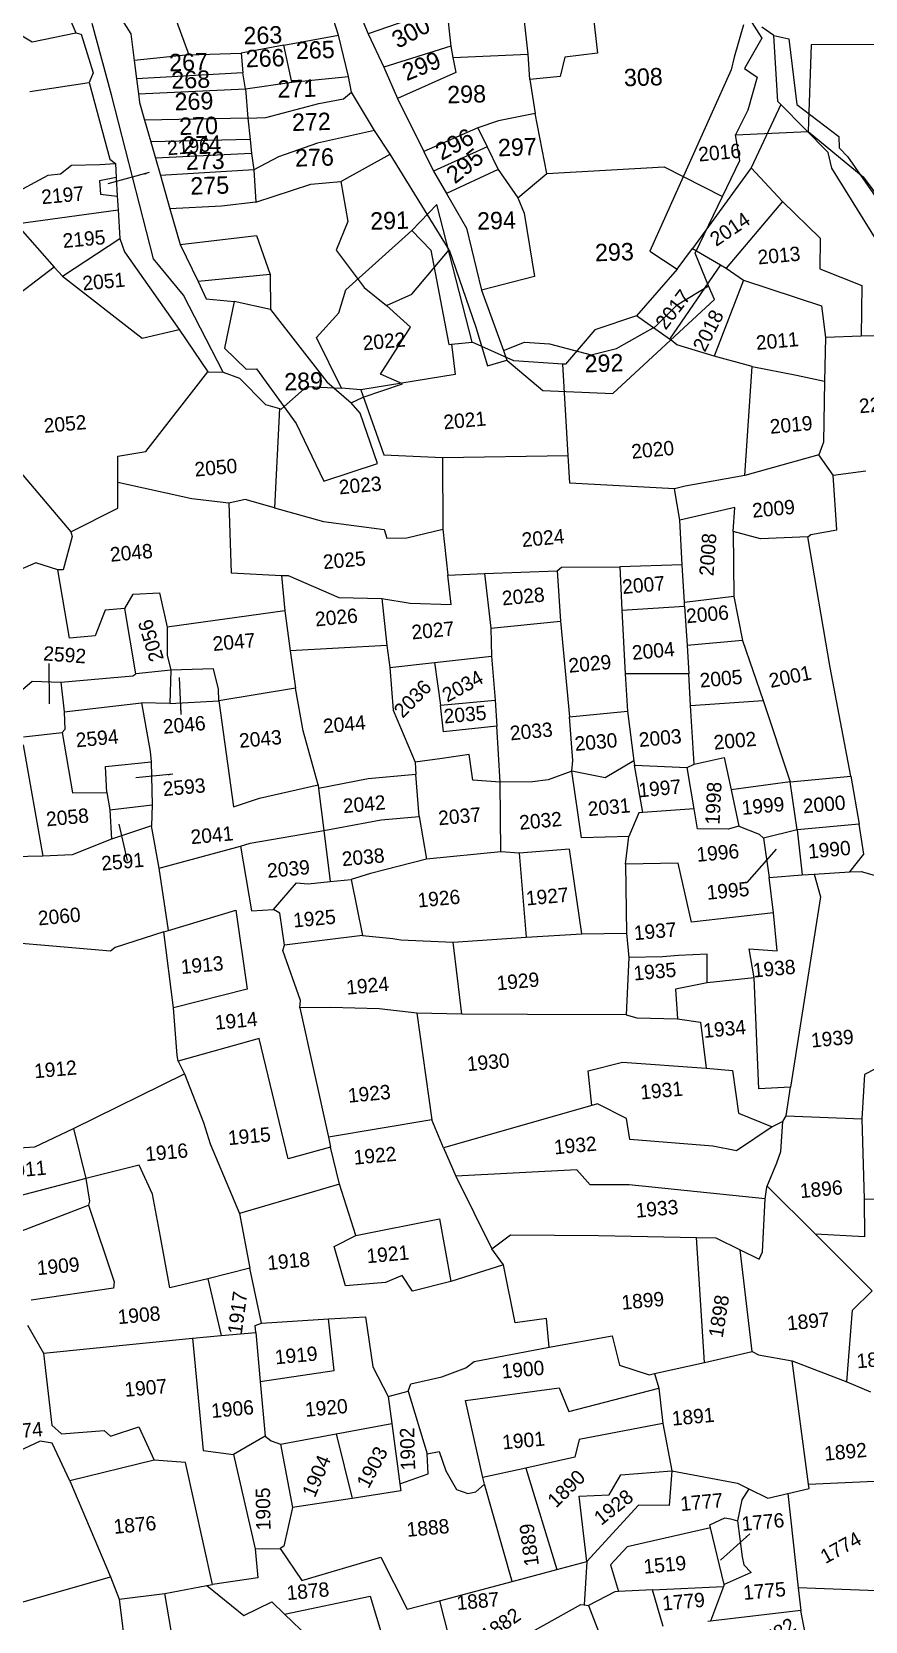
# Model space of a CAD drawing. Header units: metres. Extents: x 277585 to 230369286191, y 2057030 to 115415464409.
# Drawn here: x 278859 to 279283, y 2058325 to 2059135 of the extents above; entities that cross this region are included whole.
import ezdxf
from ezdxf.enums import TextEntityAlignment as Align

# ---------------------------------------------------------------- set-up
doc = ezdxf.new("R2010")
doc.units = ezdxf.units.M
doc.header["$MEASUREMENT"] = 0
for name, color, linetype in [('OFF', 1, 'Continuous'), ('POLY_PARCEL', 6, 'Continuous'), ('POLY_ROAD', 30, 'Continuous'), ('TEXT_PARCEL', 7, 'Continuous'), ('V_BOUND_LINE', 7, 'Continuous')]:
    doc.layers.add(name, color=color, linetype=linetype)
doc.styles.add('TEXT_MAP', font='', dxfattribs={"height": 1.8})
doc.styles.get('TEXT_MAP').set_extended_font_data('Kruti Dev 050')
doc.dimstyles.get("Standard").update_dxf_attribs({"dimtxt": 0.18, "dimasz": 0.18, "dimexe": 0.18, "dimexo": 0.0625, "dimgap": 0.09, "dimtad": 0, "dimtih": 1, "dimtoh": 1, "dimdec": 4, "dimzin": 0, "dimdsep": 46, "dimtxsty": 'Standard', "dimcen": 0.09, "dimadec": 0, "dimazin": 0, "dimtfac": 1, "dimtdec": 4, "dimtofl": 0, "dimtmove": 0, "dimatfit": 3, "dimfxl": 1, "dimtolj": 1, "dimtzin": 0, "dimarcsym": 0})

msp = doc.modelspace()

# ---------------------------------------------------------------- linework, layer by layer
at = {"layer": 'OFF'}
msp.add_line((278972.91, 2059031.08), (278979.87, 2059011.36), dxfattribs=at)
at = {"layer": 'POLY_PARCEL'}
for p, q in [((279111.33, 2059123.51), (279107.31, 2059159.43)), ((279143.28, 2059153.9), (279146.58, 2059124.05)), ((278930.4, 2059145.46), (278938.59, 2059123.19)), ((279069.75, 2059147.67), (279029.89, 2059133.93)), ((279069.75, 2059147.67), (279071.89, 2059127.62)), ((279220.92, 2059138.46), (279216.22, 2059121.89)), ((279236.43, 2059132.98), (279230.41, 2059137.26)), ((278852.88, 2059133.34), (278858.82, 2059129.75)), ((278858.82, 2059129.75), (278881.05, 2059134.36)), ((278986.99, 2059128.13), (278965.15, 2059124)), ((278986.99, 2059128.13), (279014.82, 2059133.18)), ((278991.04, 2059109.2), (278986.99, 2059128.13)), ((279071.89, 2059127.62), (279037.89, 2059116.89)), ((279071.89, 2059127.62), (279072.93, 2059121.8)), ((278938.59, 2059123.19), (278910.74, 2059120.27)), ((278938.59, 2059123.19), (278965.15, 2059124)), ((278965.15, 2059124), (278966.04, 2059113.92)), ((279072.93, 2059121.8), (279111.33, 2059123.51)), ((279072.93, 2059121.8), (279074.49, 2059114.16)), ((279112.26, 2059110.55), (279111.33, 2059123.51)), ((279129.94, 2059121.96), (279127.59, 2059112.08)), ((279146.58, 2059124.05), (279129.94, 2059121.96)), ((279216.22, 2059121.89), (279214.73, 2059115.5)), ((278966.04, 2059113.92), (278911.9, 2059110.95)), ((278967.44, 2059105.88), (278966.04, 2059113.92)), ((278991.04, 2059109.2), (279019.88, 2059112.12)), ((279074.49, 2059114.16), (279044.72, 2059100.94)), ((279127.59, 2059112.08), (279112.26, 2059110.55)), ((279112.26, 2059110.55), (279114.87, 2059093.23)), ((279214.73, 2059115.5), (279173.34, 2059023.17)), ((278857.53, 2059104.43), (278887.72, 2059109.09)), ((278912.86, 2059103.25), (278967.44, 2059105.88)), ((278967.44, 2059105.88), (278991.04, 2059109.2)), ((278967.44, 2059105.88), (278968.59, 2059090.9)), ((279017.3, 2059100.76), (279021.45, 2059104.22)), ((278977.72, 2059091.17), (279004.66, 2059098.35)), ((279004.66, 2059098.35), (279017.3, 2059100.76)), ((279240.07, 2059097.86), (279224.97, 2059065.55)), ((278968.59, 2059090.9), (278915.96, 2059089.94)), ((278968.59, 2059090.9), (278977.72, 2059091.17)), ((278968.59, 2059090.9), (278969.68, 2059080.07)), ((279096.16, 2059089.48), (279085.66, 2059085.98)), ((279114.87, 2059093.23), (279096.16, 2059089.48)), ((279120.85, 2059062.67), (279114.87, 2059093.23)), ((278969.68, 2059080.07), (278919.13, 2059078.88)), ((278969.68, 2059080.07), (278970.48, 2059072.88)), ((279004.12, 2059078.24), (278984.11, 2059071.27)), ((279033.1, 2059084.69), (279004.12, 2059078.24)), ((279085.66, 2059085.98), (279058.15, 2059073.89)), ((279085.66, 2059085.98), (279090.47, 2059076.32)), ((278970.48, 2059072.88), (278921.55, 2059070.47)), ((278970.48, 2059072.88), (278971.6, 2059064.54)), ((278984.11, 2059071.27), (278971.6, 2059064.54)), ((279015.99, 2059058.68), (279040.99, 2059072.57)), ((279090.47, 2059076.32), (279063.15, 2059063.83)), ((279090.47, 2059076.32), (279096.12, 2059064.83)), ((278847.36, 2059051.35), (278866.85, 2059061.93)), ((278866.85, 2059061.93), (278873.13, 2059062.52)), ((278873.13, 2059062.52), (278878.82, 2059066.95)), ((278878.82, 2059066.95), (278893.16, 2059067.31)), ((278893.16, 2059067.31), (278901.11, 2059067.78)), ((278971.6, 2059064.54), (278924.07, 2059061.65)), ((278971.6, 2059064.54), (278972.68, 2059048.11)), ((279096.12, 2059064.83), (279069.68, 2059052.56)), ((279096.12, 2059064.83), (279106.11, 2059050.29)), ((279106.11, 2059050.29), (279120.85, 2059062.67)), ((279120.85, 2059062.67), (279180.67, 2059066.09)), ((279180.67, 2059066.09), (279210.24, 2059050.97)), ((279224.97, 2059065.55), (279194.99, 2059024.54)), ((279224.97, 2059065.55), (279240.8, 2059048.49)), ((278901.53, 2059060.67), (278892.99, 2059058.92)), ((278892.99, 2059058.92), (278893.62, 2059052.16)), ((278972.68, 2059048.11), (279000.72, 2059057.34)), ((279000.72, 2059057.34), (279015.99, 2059058.68)), ((279015.99, 2059058.68), (279019.5, 2059038.28)), ((278893.62, 2059052.16), (278902.09, 2059051.24)), ((278955.11, 2059046.13), (278928.92, 2059044.76)), ((278972.68, 2059048.11), (278955.11, 2059046.13)), ((279106.11, 2059050.29), (279109.27, 2059042.44)), ((279240.8, 2059048.49), (279212.14, 2059014.56)), ((279240.8, 2059048.49), (279260.09, 2059029.77)), ((278851.79, 2059037.23), (278902.51, 2059044.22)), ((279019.5, 2059038.28), (279013.59, 2059023.66)), ((279109.27, 2059042.44), (279114.5, 2059010.27)), ((278852.58, 2059034.69), (278870.02, 2059014.99)), ((278874.11, 2059010.38), (278903.38, 2059029.59)), ((278934.11, 2059026.63), (278972.91, 2059031.08)), ((279018.43, 2059003.53), (279052.07, 2059033.73)), ((279260.09, 2059029.77), (279259.88, 2059014.2)), ((279013.59, 2059023.66), (279027.75, 2059004.74)), ((279173.34, 2059023.17), (279187.21, 2059014.05)), ((279187.21, 2059014.05), (279194.99, 2059024.54)), ((279194.99, 2059024.54), (279209.23, 2059016.25)), ((278870.02, 2059014.99), (278806.96, 2058967.09)), ((278870.02, 2059014.99), (278874.11, 2059010.38)), ((279187.21, 2059014.05), (279166.51, 2058990.26)), ((279209.23, 2059016.25), (279183.32, 2058978.42)), ((279209.23, 2059016.25), (279212.14, 2059014.56)), ((279212.14, 2059014.56), (279220.99, 2059008.43)), ((279259.88, 2059014.2), (279281.21, 2059005.6)), ((278874.11, 2059010.38), (278914.83, 2058978.84)), ((278979.87, 2059011.36), (278943.23, 2059007.65)), ((278979.87, 2059011.36), (278980.13, 2058993.47)), ((279114.5, 2059010.27), (279087.55, 2059003.27)), ((279187.16, 2058995.9), (279203.24, 2059005.57)), ((279220.99, 2059008.43), (279206.06, 2058969.65)), ((279220.99, 2059008.43), (279260.64, 2058995.41)), ((279281.21, 2059005.6), (279280.92, 2058979.93)), ((278980.13, 2058993.47), (278961.68, 2058997.61)), ((279014.84, 2058991.75), (279018.43, 2059003.53)), ((279027.75, 2059004.74), (279039.18, 2058995.57)), ((278980.13, 2058993.47), (279008.75, 2058956.62)), ((279003.51, 2058979.24), (279014.84, 2058991.75)), ((279166.51, 2058990.26), (279145.31, 2058983.08)), ((279183.32, 2058978.42), (279166.51, 2058990.26)), ((279176.23, 2058984.88), (279187.16, 2058995.9)), ((279260.64, 2058995.41), (279262.77, 2058979.23)), ((278914.83, 2058978.84), (278933.6, 2058983.21)), ((279145.31, 2058983.08), (279130.28, 2058965.55)), ((279156.35, 2058973.59), (279176.23, 2058984.88)), ((279016.33, 2058953.37), (279003.51, 2058979.24)), ((279072.31, 2058975.76), (279074.08, 2058960.29)), ((279104.08, 2058967.27), (279082.89, 2058976.75)), ((279098.71, 2058972.54), (279109.44, 2058976.77)), ((279109.44, 2058976.77), (279122.18, 2058976.01)), ((279122.18, 2058976.01), (279143.44, 2058970.3)), ((279143.44, 2058970.3), (279156.35, 2058973.59)), ((279184.11, 2058977.86), (279183.32, 2058978.42)), ((279186.98, 2058975.48), (279184.11, 2058977.86)), ((279206.06, 2058969.65), (279186.98, 2058975.48)), ((279262.77, 2058979.23), (279262.2, 2058957.01)), ((279280.92, 2058979.93), (279262.77, 2058979.23)), ((279320.58, 2058980.65), (279280.92, 2058979.93)), ((279128.91, 2058965.64), (279104.08, 2058967.27)), ((279131.7, 2058919.02), (279128.91, 2058965.64)), ((279130.28, 2058965.55), (279128.91, 2058965.64)), ((279225.41, 2058964.5), (279206.06, 2058969.65)), ((278811.22, 2058959.52), (278878.43, 2058880.31)), ((278916.55, 2058921.14), (278948.28, 2058961.7)), ((278955.93, 2058961.56), (278964.31, 2058958.41)), ((278964.31, 2058958.41), (278977.53, 2058945.07)), ((279008.75, 2058956.62), (279021.28, 2058945.86)), ((279074.08, 2058960.29), (279026.14, 2058952.52)), ((279221.65, 2058908.89), (279225.41, 2058964.5)), ((279225.41, 2058964.5), (279248.01, 2058959.99)), ((279248.01, 2058959.99), (279262.2, 2058957.01)), ((279262.2, 2058957.01), (279261.79, 2058925.87)), ((278985.56, 2058942.7), (278998.54, 2058954.31)), ((278998.54, 2058954.31), (279016.33, 2058953.37)), ((279026.14, 2058952.52), (279016.33, 2058953.37)), ((279026.14, 2058952.52), (279037.82, 2058919.52)), ((278977.53, 2058945.07), (278984.63, 2058942.97)), ((278984.63, 2058942.97), (278982.24, 2058892.42)), ((278984.63, 2058942.97), (278985.56, 2058942.7)), ((279261.79, 2058925.87), (279259.41, 2058919.36)), ((278902.38, 2058918.84), (278916.55, 2058921.14)), ((278902.4, 2058905.39), (278902.38, 2058918.84)), ((279037.82, 2058919.52), (279067.76, 2058918.01)), ((279067.76, 2058918.01), (279131.7, 2058919.02)), ((279067.76, 2058918.01), (279067.84, 2058881.62)), ((279132.54, 2058905.03), (279131.7, 2058919.02)), ((279259.41, 2058919.36), (279221.65, 2058908.89)), ((279266.66, 2058909.11), (279259.41, 2058919.36)), ((279221.65, 2058908.89), (279191.37, 2058903.42)), ((279266.66, 2058909.11), (279283.34, 2058911.33)), ((279268.6, 2058881.17), (279266.66, 2058909.11)), ((278940.09, 2058897.09), (278902.4, 2058905.39)), ((278902.42, 2058892.29), (278902.4, 2058905.39)), ((279185.79, 2058902.05), (279132.54, 2058905.03)), ((279191.37, 2058903.42), (279185.79, 2058902.05)), ((279188.6, 2058886.1), (279185.79, 2058902.05)), ((278878.43, 2058880.31), (278902.42, 2058892.29)), ((278958.83, 2058894.87), (278940.09, 2058897.09)), ((278967.28, 2058896.65), (278958.83, 2058894.87)), ((278958.83, 2058894.87), (278960.17, 2058859.26)), ((278982.24, 2058892.42), (278967.28, 2058896.65)), ((278982.24, 2058892.42), (279007.09, 2058885.53)), ((279216.53, 2058892.69), (279188.6, 2058886.1)), ((279215.69, 2058880.37), (279216.53, 2058892.69)), ((279007.09, 2058885.53), (279037.93, 2058881.45)), ((279189.72, 2058863.37), (279188.6, 2058886.1)), ((278879.09, 2058877.85), (278874.58, 2058860.87)), ((278878.43, 2058880.31), (278879.09, 2058877.85)), ((279037.93, 2058881.45), (279039.34, 2058876.95)), ((279039.34, 2058876.95), (279049.58, 2058877.25)), ((279049.58, 2058877.25), (279067.84, 2058881.62)), ((279067.84, 2058881.62), (279070.36, 2058858.21)), ((279215.69, 2058880.37), (279216.12, 2058847.32)), ((279229.6, 2058876.7), (279215.69, 2058880.37)), ((279253.69, 2058877.62), (279229.6, 2058876.7)), ((279253.69, 2058877.62), (279255.23, 2058878.93)), ((279265.17, 2058811.19), (279253.69, 2058877.62)), ((279255.23, 2058878.93), (279268.6, 2058881.17)), ((278860.59, 2058864.44), (278847, 2058858.54)), ((278871.9, 2058860.86), (278860.59, 2058864.44)), ((278874.58, 2058860.87), (278871.9, 2058860.86)), ((278877.73, 2058826.04), (278871.9, 2058860.86)), ((279089.16, 2058858.96), (279126.1, 2058860.42)), ((279126.1, 2058860.42), (279128.25, 2058862.28)), ((279126.1, 2058860.42), (279127.83, 2058834.77)), ((279128.25, 2058862.28), (279158.03, 2058862.4)), ((279189.72, 2058863.37), (279158.03, 2058862.4)), ((279158.03, 2058862.4), (279159.09, 2058840.33)), ((279190.9, 2058844.32), (279189.72, 2058863.37)), ((278960.17, 2058859.26), (278985.77, 2058858)), ((278985.77, 2058858), (278989.09, 2058857.98)), ((278985.77, 2058858), (278987.46, 2058839.96)), ((278989.09, 2058857.98), (279014.96, 2058846.82)), ((279070.36, 2058858.21), (279089.16, 2058858.96)), ((279072.09, 2058843.15), (279070.36, 2058858.21)), ((279089.16, 2058858.96), (279092.41, 2058831.14)), ((278905.92, 2058841.26), (278910.14, 2058848.51)), ((278910.14, 2058848.51), (278923.67, 2058849.16)), ((278923.67, 2058849.16), (278927.52, 2058831.72)), ((279014.96, 2058846.82), (279036.86, 2058846.22)), ((279036.86, 2058846.22), (279051.17, 2058843.84)), ((279036.86, 2058846.22), (279039.42, 2058822.3)), ((279051.17, 2058843.84), (279072.09, 2058843.15)), ((279216.12, 2058847.32), (279190.9, 2058844.32)), ((279191.02, 2058842.31), (279190.9, 2058844.32)), ((279216.12, 2058847.32), (279220.52, 2058824.9)), ((278895.93, 2058840.31), (278890.86, 2058827.26)), ((278905.92, 2058841.26), (278895.93, 2058840.31)), ((278911.61, 2058807.95), (278905.92, 2058841.26)), ((278987.46, 2058839.96), (278927.52, 2058831.72)), ((278987.46, 2058839.96), (278990.2, 2058819.69)), ((279159.09, 2058840.33), (279191.02, 2058842.31)), ((279159.09, 2058840.33), (279160.8, 2058807.93)), ((279191.02, 2058842.31), (279192.32, 2058822.26)), ((278890.86, 2058827.26), (278877.73, 2058826.04)), ((278927.52, 2058831.72), (278927.53, 2058817.44)), ((279092.41, 2058831.14), (279127.83, 2058834.77)), ((279092.41, 2058831.14), (279092.74, 2058816.94)), ((279127.83, 2058834.77), (279132.38, 2058786.09)), ((279039.42, 2058822.3), (278990.2, 2058819.69)), ((278990.2, 2058819.69), (278992.78, 2058800.6)), ((279039.42, 2058822.3), (279040.97, 2058811.13)), ((279220.52, 2058824.9), (279192.32, 2058822.26)), ((279192.32, 2058822.26), (279193.24, 2058807.97)), ((279220.52, 2058824.9), (279230.94, 2058794.28)), ((278927.53, 2058817.44), (278929.37, 2058809.69)), ((279040.97, 2058811.13), (279063.57, 2058813.67)), ((279040.97, 2058811.13), (279042.66, 2058789.45)), ((279063.57, 2058813.67), (279092.74, 2058816.94)), ((279063.57, 2058813.67), (279066.62, 2058791.87)), ((279092.74, 2058816.94), (279094.52, 2058794.47)), ((279275.58, 2058755.75), (279265.17, 2058811.19)), ((278851.52, 2058797.91), (278858.72, 2058804.14)), ((278858.72, 2058804.14), (278873.27, 2058803.59)), ((278873.27, 2058803.59), (278910.04, 2058806.82)), ((278873.27, 2058803.59), (278875.06, 2058788.59)), ((278910.04, 2058806.82), (278911.61, 2058807.95)), ((278929.37, 2058809.69), (278911.61, 2058807.95)), ((278929.37, 2058809.69), (278928.83, 2058792.75)), ((278951.03, 2058810.37), (278929.37, 2058809.69)), ((278953.65, 2058800.02), (278951.03, 2058810.37)), ((279193.24, 2058807.97), (279160.8, 2058807.93)), ((279160.8, 2058807.93), (279161.92, 2058788.84)), ((279194.08, 2058791.84), (279193.24, 2058807.97)), ((278953.87, 2058794.09), (278953.65, 2058800.02)), ((278992.78, 2058800.6), (278953.87, 2058794.09)), ((278996.8, 2058778.8), (278992.78, 2058800.6)), ((278875.06, 2058788.59), (278914.43, 2058793.15)), ((278875.06, 2058788.59), (278875.33, 2058779.63)), ((278914.43, 2058793.15), (278918.86, 2058768.33)), ((278928.83, 2058792.75), (278914.43, 2058793.15)), ((278928.83, 2058792.75), (278953.87, 2058794.09)), ((278953.87, 2058794.09), (278961.34, 2058740.09)), ((279042.66, 2058789.45), (279053.76, 2058762.88)), ((279066.62, 2058791.87), (279094.52, 2058794.47)), ((279068.2, 2058778.45), (279066.62, 2058791.87)), ((279094.52, 2058794.47), (279095.41, 2058781.32)), ((279132.38, 2058786.09), (279161.92, 2058788.84)), ((279161.92, 2058788.84), (279165.17, 2058763.67)), ((279194.08, 2058791.84), (279230.94, 2058794.28)), ((279195.88, 2058761.89), (279194.08, 2058791.84)), ((279230.94, 2058794.28), (279244.72, 2058752.87)), ((278875.33, 2058779.63), (278874.02, 2058778.01)), ((279004.32, 2058751.38), (278996.8, 2058778.8)), ((279095.41, 2058781.32), (279068.2, 2058778.45)), ((279097.09, 2058752.69), (279095.41, 2058781.32)), ((279134.13, 2058763.75), (279132.38, 2058786.09)), ((278854.16, 2058771.72), (278864.16, 2058715.1)), ((278854.26, 2058775.87), (278874.02, 2058778.01)), ((278874.02, 2058778.01), (278879.36, 2058747.26)), ((278896.06, 2058760.73), (278919.35, 2058763.01)), ((278918.86, 2058768.33), (278919.35, 2058763.01)), ((278919.35, 2058763.01), (278919.92, 2058741.25)), ((279067.48, 2058764.82), (279053.76, 2058762.88)), ((279053.76, 2058762.88), (279054.15, 2058756.68)), ((279081.21, 2058766.76), (279067.48, 2058764.82)), ((279083.09, 2058753.7), (279081.21, 2058766.76)), ((279133.63, 2058758.41), (279134.13, 2058763.75)), ((279165.17, 2058763.67), (279150.5, 2058755.02)), ((279165.17, 2058763.67), (279165.47, 2058761.37)), ((279195.88, 2058761.89), (279211.12, 2058765.3)), ((279211.12, 2058765.3), (279214.65, 2058748.75)), ((278896.84, 2058747.4), (278896.06, 2058760.73)), ((279029.86, 2058754.42), (279004.57, 2058749.43)), ((279054.15, 2058756.68), (279029.86, 2058754.42)), ((279055.81, 2058735.33), (279054.15, 2058756.68)), ((279133.63, 2058758.41), (279121.47, 2058753.97)), ((279150.5, 2058755.02), (279133.63, 2058758.41)), ((279138.45, 2058724.44), (279133.63, 2058758.41)), ((279165.47, 2058761.37), (279192.39, 2058760.24)), ((279169.7, 2058737.24), (279165.47, 2058761.37)), ((279192.39, 2058760.24), (279195.88, 2058761.89)), ((279195.93, 2058739.08), (279192.39, 2058760.24)), ((279244.72, 2058752.87), (279275.58, 2058755.75)), ((279275.58, 2058755.75), (279279.84, 2058731.33)), ((278879.36, 2058747.26), (278896.84, 2058747.4)), ((278896.84, 2058747.4), (278898.29, 2058738.57)), ((278974.49, 2058744.63), (279004.32, 2058751.38)), ((279004.32, 2058751.38), (279004.57, 2058749.43)), ((279004.57, 2058749.43), (279007.27, 2058728.15)), ((279097.09, 2058752.69), (279083.09, 2058753.7)), ((279113.62, 2058752.9), (279097.09, 2058752.69)), ((279097.4, 2058717.31), (279097.09, 2058752.69)), ((279121.47, 2058753.97), (279113.62, 2058752.9)), ((279244.72, 2058752.87), (279214.65, 2058748.75)), ((279214.65, 2058748.75), (279218.69, 2058730.26)), ((279248.33, 2058728.39), (279244.72, 2058752.87)), ((278898.29, 2058738.57), (278919.92, 2058741.25)), ((278898.29, 2058738.57), (278899.22, 2058723.63)), ((278919.92, 2058741.25), (278919.44, 2058730.48)), ((278961.34, 2058740.09), (278974.49, 2058744.63)), ((279195.93, 2058739.08), (279169.7, 2058737.24)), ((279197.62, 2058728.96), (279195.93, 2058739.08)), ((278919.44, 2058730.48), (278899.22, 2058723.63)), ((278923.43, 2058709.01), (278919.44, 2058730.48)), ((279007.27, 2058728.15), (279036.44, 2058733.52)), ((279036.44, 2058733.52), (279055.81, 2058735.33)), ((279055.81, 2058735.33), (279059.5, 2058713.5)), ((279167.73, 2058737.1), (279162.56, 2058725.04)), ((279169.7, 2058737.24), (279167.73, 2058737.1)), ((279218.69, 2058730.26), (279213.2, 2058728.76)), ((279218.69, 2058730.26), (279228.99, 2058726.26)), ((279279.84, 2058731.33), (279248.33, 2058728.39)), ((279282.26, 2058716), (279279.84, 2058731.33)), ((278899.22, 2058723.63), (278879.1, 2058715.8)), ((278969.68, 2058721.68), (279007.27, 2058728.15)), ((279007.27, 2058728.15), (279010.58, 2058702.17)), ((279162.56, 2058725.04), (279138.45, 2058724.44)), ((279160.89, 2058710.98), (279162.56, 2058725.04)), ((279213.2, 2058728.76), (279197.62, 2058728.96)), ((279228.99, 2058726.26), (279231.18, 2058724.15)), ((279248.33, 2058728.39), (279231.18, 2058724.15)), ((279231.18, 2058724.15), (279234.03, 2058704.23)), ((279248.33, 2058728.39), (279250.8, 2058705.46)), ((278864.16, 2058715.1), (278825.85, 2058714.27)), ((278879.1, 2058715.8), (278864.16, 2058715.1)), ((278923.43, 2058709.01), (278964.77, 2058720.14)), ((278964.77, 2058720.14), (278969.68, 2058721.68)), ((278964.77, 2058720.14), (278970.48, 2058687.25)), ((279097.4, 2058717.31), (279059.5, 2058713.5)), ((279106.74, 2058716.53), (279097.4, 2058717.31)), ((279132.38, 2058718.58), (279106.74, 2058716.53)), ((279106.74, 2058716.53), (279110.28, 2058673.77)), ((279138.6, 2058675.41), (279132.38, 2058718.58)), ((279275.15, 2058707.07), (279282.26, 2058716)), ((278928.09, 2058677.16), (278923.43, 2058709.01)), ((279031.11, 2058706.27), (279021.25, 2058703.13)), ((279059.5, 2058713.5), (279031.11, 2058706.27)), ((279187.66, 2058711.49), (279160.89, 2058710.98)), ((279160.89, 2058710.98), (279161.4, 2058675.88)), ((279194.44, 2058681.35), (279187.66, 2058711.49)), ((279250.8, 2058705.46), (279256.96, 2058705.87)), ((279256.96, 2058705.87), (279275.15, 2058707.07)), ((279256.96, 2058705.87), (279260.26, 2058694.32)), ((279275.15, 2058707.07), (279280.92, 2058707.16)), ((279280.92, 2058707.16), (279302, 2058701.18)), ((278981.72, 2058687.88), (278993.43, 2058701.44)), ((278993.43, 2058701.44), (278999.34, 2058701.03)), ((278999.34, 2058701.03), (279010.58, 2058702.17)), ((279010.58, 2058702.17), (279021.25, 2058703.13)), ((279021.25, 2058703.13), (279027.05, 2058674.58)), ((279234.03, 2058704.23), (279250.8, 2058705.46)), ((279236.36, 2058686.25), (279234.03, 2058704.23)), ((279260.26, 2058694.32), (279244.88, 2058597.41)), ((278928.09, 2058677.16), (278962.51, 2058687.5)), ((278962.51, 2058687.5), (278968.24, 2058647.33)), ((278970.48, 2058687.25), (278981.72, 2058687.88)), ((278981.72, 2058687.88), (278981.72, 2058687.88)), ((278984.82, 2058686.06), (278981.72, 2058687.88)), ((278987.22, 2058669.66), (278984.82, 2058686.06)), ((279236.36, 2058686.25), (279194.44, 2058681.35)), ((279238.17, 2058666.89), (279236.36, 2058686.25)), ((278925.8, 2058676.47), (278901.05, 2058668.54)), ((278925.8, 2058676.47), (278928.09, 2058677.16)), ((278930.72, 2058637.88), (278925.8, 2058676.47)), ((279027.05, 2058674.58), (278987.22, 2058669.66)), ((279027.05, 2058674.58), (279042.42, 2058673.04)), ((279073.1, 2058671.29), (279110.28, 2058673.77)), ((279110.28, 2058673.77), (279138.6, 2058675.41)), ((279138.6, 2058675.41), (279161.4, 2058675.88)), ((279161.4, 2058675.88), (279162.56, 2058663.41)), ((278865.2, 2058669.5), (278827.62, 2058672.79)), ((278898.57, 2058666.65), (278865.2, 2058669.5)), ((278901.05, 2058668.54), (278898.57, 2058666.65)), ((278986.48, 2058667), (278987.22, 2058669.66)), ((278995.37, 2058641.52), (278986.48, 2058667)), ((279042.42, 2058673.04), (279046.46, 2058672.42)), ((279046.46, 2058672.42), (279073.1, 2058671.29)), ((279077.51, 2058634.64), (279073.1, 2058671.29)), ((279202.46, 2058665.15), (279187.96, 2058664.46)), ((279202.49, 2058650.48), (279202.46, 2058665.15)), ((279226.4, 2058653.06), (279223.84, 2058667.87)), ((279223.84, 2058667.87), (279238.17, 2058666.89)), ((279162.56, 2058663.41), (279161.31, 2058634.18)), ((279179.75, 2058663.69), (279162.56, 2058663.41)), ((279187.96, 2058664.46), (279179.75, 2058663.69)), ((279202.49, 2058650.48), (279186.35, 2058647.23)), ((279226.4, 2058653.06), (279202.49, 2058650.48)), ((279228.86, 2058596.62), (279226.4, 2058653.06)), ((278968.24, 2058647.33), (278930.72, 2058637.88)), ((278995.05, 2058637.85), (278995.37, 2058641.52)), ((279186.35, 2058647.23), (279187.39, 2058632.28)), ((278932.65, 2058613.58), (278930.72, 2058637.88)), ((279010.6, 2058637.97), (278995.05, 2058637.85)), ((278995.05, 2058637.85), (279009.62, 2058572)), ((279035.49, 2058637.31), (279010.6, 2058637.97)), ((279054.62, 2058635.16), (279035.49, 2058637.31)), ((279054.62, 2058635.16), (279062.35, 2058580.76)), ((279077.51, 2058634.64), (279054.62, 2058635.16)), ((279110.97, 2058634.45), (279077.51, 2058634.64)), ((279161.31, 2058634.18), (279110.97, 2058634.45)), ((279161.31, 2058634.18), (279166.75, 2058632.7)), ((279166.75, 2058632.7), (279187.39, 2058632.28)), ((279187.39, 2058632.28), (279199.1, 2058630.57)), ((279199.1, 2058630.57), (279201.99, 2058607.06)), ((278974.36, 2058622.16), (278933.08, 2058610.62)), ((278989.16, 2058560.93), (278974.36, 2058622.16)), ((278933.08, 2058610.62), (278932.65, 2058613.58)), ((278933.08, 2058610.62), (278936.27, 2058604.22)), ((279141.92, 2058605.66), (279159.36, 2058610.08)), ((279159.36, 2058610.08), (279201.99, 2058607.06)), ((278879.87, 2058576.29), (278936.27, 2058604.22)), ((278936.27, 2058604.22), (278945.98, 2058579.48)), ((279143.69, 2058588.03), (279141.92, 2058605.66)), ((279201.99, 2058607.06), (279215.4, 2058605.86)), ((279215.4, 2058605.86), (279218.47, 2058584.11)), ((279282.54, 2058603.85), (279281.33, 2058581.24)), ((279288.23, 2058606.7), (279282.54, 2058603.85)), ((279244.88, 2058597.41), (279228.86, 2058596.62)), ((279242.74, 2058582.87), (279244.88, 2058597.41)), ((279143.69, 2058588.03), (279068.27, 2058566.54)), ((279146.68, 2058588.89), (279143.69, 2058588.03)), ((279161.37, 2058581.51), (279146.68, 2058588.89)), ((278860.08, 2058567.02), (278879.87, 2058576.29)), ((278879.87, 2058576.29), (278886.08, 2058550.92)), ((278945.98, 2058579.48), (278949.4, 2058568.55)), ((279062.35, 2058580.76), (279009.62, 2058572)), ((279068.27, 2058566.54), (279062.35, 2058580.76)), ((279163.06, 2058570.82), (279161.37, 2058581.51)), ((279235.61, 2058577.23), (279217.5, 2058565.05)), ((279218.47, 2058584.11), (279235.61, 2058577.23)), ((279240.97, 2058579.83), (279235.61, 2058577.23)), ((279239.93, 2058564.69), (279240.97, 2058579.83)), ((279240.97, 2058579.83), (279242.74, 2058582.87)), ((279242.74, 2058582.87), (279281.33, 2058581.24)), ((279281.33, 2058581.24), (279282.5, 2058540.32)), ((278949.4, 2058568.55), (278964.28, 2058533)), ((279009.62, 2058572), (279010.66, 2058566.78)), ((279205.38, 2058567.42), (279163.06, 2058570.82)), ((278832.02, 2058565.2), (278860.08, 2058567.02)), ((279010.66, 2058566.78), (278989.16, 2058560.93)), ((279015.22, 2058547.96), (279010.66, 2058566.78)), ((279068.27, 2058566.54), (279074.52, 2058552.08)), ((279217.5, 2058565.05), (279205.38, 2058567.42)), ((279238.02, 2058558.92), (279239.93, 2058564.69)), ((278913.19, 2058557.61), (278886.08, 2058550.92)), ((278920.1, 2058542.92), (278913.19, 2058557.61)), ((279136.15, 2058555.37), (279074.52, 2058552.08)), ((279074.52, 2058552.08), (279092.84, 2058515.02)), ((279142.83, 2058547.6), (279136.15, 2058555.37)), ((279233.08, 2058547.05), (279238.02, 2058558.92)), ((278886.08, 2058550.92), (278841.28, 2058539.1)), ((278886.08, 2058550.92), (278887.94, 2058539.3)), ((279015.22, 2058547.96), (278964.28, 2058533)), ((279023.61, 2058521.86), (279015.22, 2058547.96)), ((279162.77, 2058547.71), (279142.83, 2058547.6)), ((279232.03, 2058540.52), (279162.77, 2058547.71)), ((279232.03, 2058540.52), (279232.87, 2058546.55)), ((279232.87, 2058546.55), (279233.08, 2058547.05)), ((279233.08, 2058547.05), (279257.68, 2058522.45)), ((278848.64, 2058522.32), (278887.5, 2058537.34)), ((278887.94, 2058539.3), (278887.5, 2058537.34)), ((278887.5, 2058537.34), (278900.56, 2058498.29)), ((278924.09, 2058521.11), (278920.1, 2058542.92)), ((279230.7, 2058513.46), (279232.03, 2058540.52)), ((279282.5, 2058540.32), (279319.47, 2058541.45)), ((279282.5, 2058540.32), (279282.63, 2058521.14)), ((278964.28, 2058533), (278969.66, 2058505.29)), ((279023.61, 2058521.86), (279066.21, 2058530.38)), ((279066.21, 2058530.38), (279071.95, 2058498.49)), ((278928.8, 2058495.12), (278924.09, 2058521.11)), ((279012.58, 2058516.29), (279023.61, 2058521.86)), ((279092.84, 2058515.02), (279102.32, 2058522.2)), ((279102.32, 2058522.2), (279147.15, 2058521.83)), ((279147.15, 2058521.83), (279196.99, 2058520.88)), ((279201.14, 2058457.22), (279196.99, 2058520.88)), ((279196.99, 2058520.88), (279206.93, 2058520.69)), ((279206.93, 2058520.69), (279219.27, 2058514.59)), ((279257.68, 2058522.45), (279286.51, 2058493.7)), ((279282.63, 2058521.14), (279257.68, 2058522.45)), ((279018.26, 2058496.29), (279012.58, 2058516.29)), ((279098.81, 2058506.94), (279092.84, 2058515.02)), ((279225.45, 2058462.79), (279219.27, 2058514.59)), ((279219.27, 2058514.59), (279228.94, 2058509.8)), ((279228.94, 2058509.8), (279230.7, 2058513.46)), ((278969.66, 2058505.29), (278948.18, 2058499.86)), ((278975.51, 2058477.28), (278969.66, 2058505.29)), ((279098.81, 2058506.94), (279071.95, 2058498.49)), ((279104.71, 2058477.41), (279098.81, 2058506.94)), ((278900.56, 2058498.29), (278900.16, 2058495)), ((278948.18, 2058499.86), (278928.8, 2058495.12)), ((278948.18, 2058499.86), (278955.03, 2058470.99)), ((279038.76, 2058497.85), (279018.26, 2058496.29)), ((279047.18, 2058501.43), (279038.76, 2058497.85)), ((279052.46, 2058493.53), (279047.18, 2058501.43)), ((279071.95, 2058498.49), (279052.46, 2058493.53)), ((278900.16, 2058495), (278858.16, 2058488.95)), ((279276.5, 2058483.84), (279286.51, 2058493.7)), ((278975.51, 2058477.28), (279009.72, 2058479.33)), ((279009.72, 2058479.33), (279028.48, 2058480.45)), ((279012.48, 2058453.08), (279009.72, 2058479.33)), ((279028.48, 2058480.45), (279032.26, 2058454.92)), ((279120.61, 2058479.59), (279104.71, 2058477.41)), ((279121.96, 2058465.02), (279120.61, 2058479.59)), ((279273.57, 2058447.33), (279276.5, 2058483.84)), ((278856.39, 2058476.1), (278864.46, 2058461.94)), ((278940.45, 2058469.48), (278955.03, 2058470.99)), ((278955.03, 2058470.99), (278972.7, 2058472.45)), ((278972.36, 2058476.01), (278975.51, 2058477.28)), ((278972.7, 2058472.45), (278972.36, 2058476.01)), ((278972.7, 2058472.45), (278974.94, 2058447.48)), ((278864.46, 2058461.94), (278940.45, 2058469.48)), ((278940.45, 2058469.48), (278945.88, 2058412.35)), ((279083.81, 2058457.62), (279121.96, 2058465.02)), ((279121.96, 2058465.02), (279154.19, 2058470.71)), ((279154.19, 2058470.71), (279157.89, 2058455.84)), ((279201.14, 2058457.22), (279225.45, 2058462.79)), ((279225.45, 2058462.79), (279228.58, 2058461.1)), ((278864.46, 2058461.94), (278868.84, 2058425.21)), ((279032.26, 2058454.92), (279039.96, 2058439.9)), ((279079.55, 2058454.43), (279083.81, 2058457.62)), ((279157.89, 2058455.84), (279172.92, 2058450.95)), ((279175.75, 2058451.58), (279201.14, 2058457.22)), ((279228.58, 2058461.1), (279245.77, 2058457.98)), ((279254.17, 2058395.21), (279245.77, 2058457.98)), ((279245.77, 2058457.98), (279273.57, 2058447.33)), ((278974.94, 2058447.48), (279012.48, 2058453.08)), ((278974.94, 2058447.48), (278977.44, 2058419.73)), ((279051.62, 2058446.23), (279067.39, 2058449.8)), ((279067.39, 2058449.8), (279079.55, 2058454.43)), ((279172.92, 2058450.95), (279175.75, 2058451.58)), ((279175.75, 2058451.58), (279177.83, 2058444.17)), ((279273.57, 2058447.33), (279285.64, 2058442.26)), ((279039.96, 2058439.9), (279050.21, 2058442.6)), ((279039.96, 2058439.9), (279041.85, 2058426.11)), ((279050.21, 2058442.6), (279051.62, 2058446.23)), ((279050.21, 2058442.6), (279059.84, 2058410.62)), ((279079.39, 2058437.74), (279127.06, 2058444.35)), ((279127.06, 2058444.35), (279132.1, 2058432.22)), ((279132.1, 2058432.22), (279177.83, 2058444.17)), ((279177.83, 2058444.17), (279179.99, 2058426.16)), ((279088.17, 2058398.52), (279079.39, 2058437.74)), ((278868.84, 2058425.21), (278873.66, 2058420.81)), ((278873.66, 2058420.81), (278895.37, 2058422.54)), ((278895.37, 2058422.54), (278898.65, 2058419.7)), ((278898.65, 2058419.7), (278913.03, 2058424.49)), ((278913.03, 2058424.49), (278920.9, 2058407.47)), ((279013.62, 2058420.85), (279041.85, 2058426.11)), ((279041.85, 2058426.11), (279046.06, 2058395.3)), ((279179.99, 2058426.16), (279137.35, 2058417.93)), ((279179.99, 2058426.16), (279184.56, 2058402.07)), ((278862.87, 2058417.15), (278833.89, 2058403.51)), ((278868.87, 2058416.04), (278862.87, 2058417.15)), ((278877.88, 2058396.91), (278868.87, 2058416.04)), ((278977.44, 2058419.73), (278961.3, 2058410.3)), ((278977.44, 2058419.73), (278980.48, 2058417.21)), ((278980.48, 2058417.21), (278985.18, 2058415.55)), ((278985.18, 2058415.55), (279013.62, 2058420.85)), ((278985.18, 2058415.55), (278991.34, 2058383.25)), ((279013.62, 2058420.85), (279021.64, 2058387.99)), ((279137.35, 2058417.93), (279135.13, 2058409.02)), ((278920.9, 2058407.47), (278877.88, 2058396.91)), ((278936.88, 2058406.29), (278920.9, 2058407.47)), ((278950.5, 2058344.09), (278936.88, 2058406.29)), ((278945.88, 2058412.35), (278961.3, 2058410.3)), ((278961.3, 2058410.3), (278972.3, 2058362.21)), ((279059.84, 2058410.62), (279066.02, 2058411.89)), ((279060.43, 2058400.53), (279059.84, 2058410.62)), ((279066.02, 2058411.89), (279069.38, 2058402.06)), ((279135.13, 2058409.02), (279110.12, 2058403.43)), ((279046.06, 2058395.3), (279060.43, 2058400.53)), ((279069.38, 2058402.06), (279074.83, 2058392.42)), ((279110.12, 2058403.43), (279088.17, 2058398.52)), ((279089.14, 2058395.13), (279088.17, 2058398.52)), ((279110.12, 2058403.43), (279125.98, 2058351.77)), ((279152.52, 2058389.72), (279158.58, 2058400.04)), ((279158.58, 2058400.04), (279184.56, 2058402.07)), ((279184.56, 2058402.07), (279183.08, 2058384.37)), ((279184.56, 2058402.07), (279217.9, 2058395.78)), ((278877.88, 2058396.91), (278898.67, 2058348)), ((279046.53, 2058391.89), (279021.64, 2058387.99)), ((279046.06, 2058395.3), (279046.53, 2058391.89)), ((279074.83, 2058392.42), (279080.61, 2058390.51)), ((279080.61, 2058390.51), (279084.74, 2058391.25)), ((279084.74, 2058391.25), (279089.14, 2058395.13)), ((279103.2, 2058345.62), (279089.14, 2058395.13)), ((279217.9, 2058395.78), (279223.79, 2058392.86)), ((279223.79, 2058392.86), (279220.1, 2058387.24)), ((279223.79, 2058392.86), (279233.32, 2058388.13)), ((279233.32, 2058388.13), (279243.5, 2058390.47)), ((279243.5, 2058390.47), (279254.47, 2058392.94)), ((279243.5, 2058390.47), (279248.91, 2058342.33)), ((279254.17, 2058395.21), (279287.7, 2058396.72)), ((279254.47, 2058392.94), (279254.17, 2058395.21)), ((278991.34, 2058383.25), (278986.87, 2058363.59)), ((279021.64, 2058387.99), (278991.34, 2058383.25)), ((279137.35, 2058389.08), (279152.52, 2058389.72)), ((279141.22, 2058355.88), (279137.35, 2058389.08)), ((279167.45, 2058384.47), (279141.22, 2058355.88)), ((279183.08, 2058384.37), (279167.45, 2058384.47)), ((279220.1, 2058387.24), (279217.95, 2058376.55)), ((279203.79, 2058374.53), (279211.51, 2058378.05)), ((279204.18, 2058372.9), (279203.79, 2058374.53)), ((279211.51, 2058378.05), (279214.35, 2058377.61)), ((279214.35, 2058377.61), (279217.95, 2058376.55)), ((279217.95, 2058376.55), (279220.35, 2058358.23)), ((279204.18, 2058372.9), (279161.79, 2058363.27)), ((279211.17, 2058344.09), (279204.18, 2058372.9)), ((278972.3, 2058362.21), (278985.06, 2058362.44)), ((278972.3, 2058362.21), (278973.67, 2058347.55)), ((278986.87, 2058363.59), (278985.06, 2058362.44)), ((278985.06, 2058362.44), (278996.15, 2058346.08)), ((278996.15, 2058346.08), (279036.36, 2058358.09)), ((279036.36, 2058358.09), (279049.71, 2058331.51)), ((279161.79, 2058363.27), (279153.19, 2058354.08)), ((279220.35, 2058358.23), (279221.09, 2058354.1)), ((279103.2, 2058345.62), (279125.98, 2058351.77)), ((279125.98, 2058351.77), (279141.22, 2058355.88)), ((279141.22, 2058355.88), (279139.85, 2058333.7)), ((279153.19, 2058354.08), (279157.29, 2058340.52)), ((279224.94, 2058350.27), (279211.17, 2058344.09)), ((279221.09, 2058354.1), (279224.94, 2058350.27)), ((278833.94, 2058329.5), (278898.67, 2058348)), ((278898.67, 2058348), (278903.07, 2058336.58)), ((278926.34, 2058339.52), (278947.67, 2058343.67)), ((278947.67, 2058343.67), (278950.5, 2058344.09)), ((278947.67, 2058343.67), (278966.57, 2058328.33)), ((278973.67, 2058347.55), (278950.5, 2058344.09)), ((279066.13, 2058335.84), (279103.2, 2058345.62)), ((279174.59, 2058341.42), (279157.29, 2058340.52)), ((279174.59, 2058341.42), (279210.79, 2058343.07)), ((279180.14, 2058322.72), (279174.59, 2058341.42)), ((279210.79, 2058343.07), (279204.14, 2058325.49)), ((279211.17, 2058344.09), (279210.79, 2058343.07)), ((279248.91, 2058342.33), (279250.21, 2058330.81)), ((279288.87, 2058340.8), (279248.91, 2058342.33)), ((278903.07, 2058336.58), (278926.34, 2058339.52)), ((278903.07, 2058336.58), (278909.01, 2058287.7)), ((278934.39, 2058291.85), (278926.34, 2058339.52)), ((278966.57, 2058328.33), (278980.75, 2058335.28)), ((278980.75, 2058335.28), (278987.24, 2058329.05)), ((278987.24, 2058329.05), (279030.87, 2058338.17)), ((279030.87, 2058338.17), (279043.71, 2058295.81)), ((279049.71, 2058331.51), (279066.13, 2058335.84)), ((279066.13, 2058335.84), (279074.18, 2058304.78)), ((279100.39, 2058312.92), (279138.16, 2058333.93)), ((279138.16, 2058333.93), (279139.85, 2058333.7)), ((279139.85, 2058333.7), (279142.06, 2058333.4)), ((279155.55, 2058340.43), (279142.06, 2058333.4)), ((279142.06, 2058333.4), (279158.51, 2058290.49)), ((279157.29, 2058340.52), (279155.55, 2058340.43)), ((278987.24, 2058329.05), (278999.63, 2058317.18)), ((279204.14, 2058325.49), (279202.76, 2058325.33)), ((279250.21, 2058330.81), (279204.14, 2058325.49)), ((279255.6, 2058302.98), (279250.21, 2058330.81))]:
    msp.add_line(p, q, dxfattribs=at)
at = {"layer": 'POLY_ROAD'}
for p, q in [((278869.43, 2059161.76), (278881.05, 2059134.36)), ((279208.77, 2059165.51), (279230.36, 2059131.71)), ((279014.82, 2059133.18), (279007.98, 2059154.31)), ((279022.52, 2059151.48), (279029.89, 2059133.93)), ((278899.1, 2059102.85), (278889.29, 2059139.11)), ((278881.05, 2059134.36), (278883.69, 2059133.75)), ((278883.69, 2059133.75), (278889.85, 2059114.04)), ((279019.88, 2059112.12), (279014.82, 2059133.18)), ((279029.89, 2059133.93), (279037.89, 2059116.89)), ((279230.36, 2059131.71), (279221.55, 2059116.2)), ((279238.54, 2059099.41), (279236.43, 2059132.98)), ((279236.43, 2059132.98), (279244.1, 2059131.31)), ((279244.1, 2059131.31), (279248.23, 2059097.93)), ((279255.5, 2059128.18), (279253.91, 2059084.08)), ((279298.6, 2059128.5), (279255.5, 2059128.18)), ((278889.85, 2059114.04), (278887.72, 2059109.09)), ((279021.45, 2059104.22), (279019.88, 2059112.12)), ((279037.89, 2059116.89), (279044.72, 2059100.94)), ((279221.55, 2059116.2), (279227.99, 2059111.76)), ((279227.99, 2059111.76), (279223.2, 2059095.04)), ((278887.72, 2059109.09), (278898.27, 2059069.94)), ((278920.46, 2059019.26), (278899.1, 2059102.85)), ((279033.1, 2059084.69), (279021.45, 2059104.22)), ((279044.72, 2059100.94), (279058.15, 2059073.89)), ((279223.2, 2059095.04), (279216.9, 2059082.44)), ((279240.07, 2059097.86), (279238.54, 2059099.41)), ((279264.16, 2059073.49), (279240.07, 2059097.86)), ((279248.23, 2059097.93), (279269.55, 2059081.5)), ((279040.99, 2059072.57), (279033.1, 2059084.69)), ((279269.55, 2059081.5), (279269.75, 2059075.72)), ((278898.27, 2059069.94), (278901.11, 2059067.78)), ((279071.04, 2059023.93), (279040.99, 2059072.57)), ((279058.15, 2059073.89), (279063.15, 2059063.83)), ((279265.93, 2059065.47), (279264.16, 2059073.49)), ((279269.75, 2059075.72), (279273.91, 2059071.33)), ((279273.91, 2059071.33), (279290.82, 2059047.33)), ((278901.11, 2059067.78), (278901.53, 2059060.67)), ((279063.15, 2059063.83), (279069.68, 2059052.56)), ((279299.05, 2059012.11), (279265.93, 2059065.47)), ((278901.53, 2059060.67), (278902.09, 2059051.24)), ((278902.09, 2059051.24), (278902.51, 2059044.22)), ((279064.9, 2059046.9), (279052.07, 2059033.73)), ((279082.89, 2058976.75), (279064.9, 2059046.9)), ((279069.68, 2059052.56), (279079.95, 2059034.85)), ((278902.51, 2059044.22), (278903.38, 2059029.59)), ((278903.38, 2059029.59), (278905.73, 2059022.9)), ((279052.07, 2059033.73), (279061.85, 2059023.71)), ((279079.95, 2059034.85), (279087.55, 2059003.27)), ((278905.73, 2059022.9), (278933.6, 2058983.21)), ((279061.85, 2059023.71), (279071.02, 2058975.64)), ((278935.74, 2059000.77), (278920.46, 2059019.26)), ((278955.93, 2058961.56), (278935.74, 2059000.77)), ((279087.55, 2059003.27), (279098.71, 2058972.54)), ((278933.6, 2058983.21), (278948.28, 2058961.7)), ((279071.02, 2058975.64), (279072.31, 2058975.76)), ((279072.31, 2058975.76), (279082.89, 2058976.75)), ((279098.71, 2058972.54), (279100.52, 2058967.58)), ((278948.28, 2058961.7), (278955.93, 2058961.56))]:
    msp.add_line(p, q, dxfattribs=at)
at = {"layer": 'V_BOUND_LINE'}
for p, q in [((278901.51, 2059145.57), (278909.06, 2059133.8)), ((278909.06, 2059133.8), (278910.74, 2059120.27)), ((278910.74, 2059120.27), (278911.9, 2059110.95)), ((278911.9, 2059110.95), (278912.86, 2059103.25)), ((278912.86, 2059103.25), (278913.4, 2059098.89)), ((278913.4, 2059098.89), (278915.96, 2059089.94)), ((278915.96, 2059089.94), (278919.13, 2059078.88)), ((278919.13, 2059078.88), (278921.55, 2059070.47)), ((279216.9, 2059082.44), (279253.91, 2059084.08)), ((279219.08, 2059069.35), (279216.9, 2059082.44)), ((279253.91, 2059084.08), (279281.99, 2059061)), ((278921.55, 2059070.47), (278924.07, 2059061.65)), ((279210.24, 2059050.97), (279219.08, 2059069.35)), ((278924.07, 2059061.65), (278928.92, 2059044.76)), ((279281.99, 2059061), (279330.19, 2058995.79)), ((279196.33, 2059022.07), (279210.24, 2059050.97)), ((278928.92, 2059044.76), (278934.11, 2059026.63)), ((278934.11, 2059026.63), (278943.23, 2059007.65)), ((279052.17, 2059001.3), (279071.04, 2059023.93)), ((279071.04, 2059023.93), (279084.7, 2058984.52)), ((279203.24, 2059005.57), (279196.33, 2059022.07)), ((278943.23, 2059007.65), (278947.41, 2058998.95)), ((279206.3, 2058998.56), (279203.24, 2059005.57)), ((278947.41, 2058998.95), (278961.68, 2058997.61)), ((278961.68, 2058997.61), (278956.74, 2058973.76)), ((279039.18, 2058995.57), (279052.17, 2059001.3)), ((279154.4, 2058950.74), (279206.3, 2058998.56)), ((279051.4, 2058984.48), (279039.18, 2058995.57)), ((279036.13, 2058960.54), (279051.4, 2058984.48)), ((279084.7, 2058984.52), (279090.64, 2058964.79)), ((278956.74, 2058973.76), (278967.74, 2058963.07)), ((279090.64, 2058964.79), (279100.52, 2058967.58)), ((279100.52, 2058967.58), (279118.78, 2058952.14)), ((278967.74, 2058963.07), (278973.07, 2058963.23)), ((278973.07, 2058963.23), (278993.13, 2058935.4)), ((279047.31, 2058955.55), (279036.13, 2058960.54)), ((279021.28, 2058945.86), (279027.23, 2058948.89)), ((279027.23, 2058948.89), (279047.31, 2058955.55)), ((279118.78, 2058952.14), (279154.4, 2058950.74)), ((279025.7, 2058940.67), (279021.28, 2058945.86)), ((279034.67, 2058914.98), (279025.7, 2058940.67)), ((278993.13, 2058935.4), (279007.2, 2058905.97)), ((279007.2, 2058905.97), (279034.67, 2058914.98))]:
    msp.add_line(p, q, dxfattribs=at)

# ---------------------------------------------------------------- texts
at = {"layer": 'TEXT_PARCEL', "style": 'TEXT_MAP'}
for s, rotation, p in [('263', 1.75366, (278976.36, 2059128.72)), ('300', 28.30537, (279053.7, 2059130.82)), ('265', 1.75366, (279003.06, 2059121.26)), ('267', 1.75366, (278938.49, 2059115.05)), ('266', 1.75366, (278977.53, 2059117.08)), ('299', 21.72595, (279058.61, 2059113.36)), ('268', 1.75366, (278939.63, 2059106.16)), ('271', 1.75366, (278993.64, 2059101.55)), ('308', 1.75366, (279170.12, 2059107.4)), ('269', 1.75366, (278941.27, 2059095.15)), ('298', 1.75366, (279080.12, 2059098.7)), ('270', 1.75366, (278943.62, 2059082.6)), ('272', 1.75366, (279001.06, 2059084.64)), ('274', 1.75366, (278945.29, 2059073)), ('296', 28.3054, (279075.91, 2059073.81)), ('297', 1.75366, (279105.95, 2059071.76)), ('273', 1.75366, (278946.98, 2059064.82)), ('276', 1.75366, (279002.64, 2059066.5)), ('295', 38.60749, (279081.78, 2059063.24)), ('275', 1.75366, (278949.31, 2059052.21)), ('291', 1.75366, (279040.9, 2059034.34)), ('294', 1.75366, (279095.34, 2059034.35)), ('293', 1.75366, (279155.39, 2059018.29)), ('292', 1.75366, (279150.08, 2058961.71)), ('289', 1.75366, (278997.1, 2058952.47))]:
    msp.add_text(s, height=8.858, rotation=rotation, dxfattribs=at).set_placement(p, align=Align.CENTER)
for s, rotation, p in [('2196', 5.32248, (278927.85, 2059071.97)), ('2016', 5.32248, (279198.33, 2059068.78)), ('2197', 5.32248, (278863.74, 2059047.05)), ('2014', 33.92054, (279207.08, 2059025.3)), ('2195', 5.32248, (278874.63, 2059024.76)), ('2013', 5.32248, (279228.54, 2059016.37)), ('2051', 5.32248, (278884.68, 2059003.13)), ('2017', 52.35315, (279181.34, 2058982.67)), ('2018', 63.03352, (279201.34, 2058971.4)), ('2022', 5.32248, (279027.42, 2058972.64)), ('2011', 5.32248, (279227.69, 2058972.83)), ('2202', 5.32248, (279280.19, 2058940.58)), ('2021', 5.32248, (279068.53, 2058932.39)), ('2052', 5.32248, (278864.99, 2058930.56)), ('2019', 5.32248, (279234.73, 2058930.12)), ('2020', 5.32248, (279164.25, 2058917.43)), ('2050', 5.32248, (278941.79, 2058908.33)), ('2023', 5.32248, (279015.27, 2058899.27)), ('2009', 5.32248, (279225.77, 2058887.4)), ('2024', 5.32248, (279108.41, 2058872.44)), ('2008', 85.85535, (279205.71, 2058857.51)), ('2048', 5.32248, (278898.74, 2058864.96)), ('2025', 5.32248, (279007.18, 2058861.17)), ('2028', 5.32248, (279098.32, 2058842.73)), ('2007', 5.32248, (279159.59, 2058848.53)), ('2056', 107.21708, (278925.91, 2058815.48)), ('2026', 5.32248, (279003.16, 2058832.03)), ('2006', 5.32248, (279192.14, 2058833.63)), ('2047', 5.32248, (278951, 2058819.51)), ('2027', 5.32248, (279052.28, 2058825.41)), ('2592', 355.86495, (278864.18, 2058814.76)), ('2004', 5.32248, (279164.53, 2058814.97)), ('2029', 5.32248, (279132.24, 2058808.43)), ('2001', 11.93255, (279234.86, 2058800.68)), ('2036', 45.40886, (279047.42, 2058784.93)), ('2034', 28.81029, (279070.15, 2058793.21)), ('2005', 5.32248, (279199.03, 2058800.86)), ('2046', 5.32248, (278925.66, 2058777.3)), ('2044', 5.32248, (279007.19, 2058777.57)), ('2035', 5.32248, (279068.68, 2058782.59)), ('2594', 5.32248, (278881.31, 2058770.45)), ('2043', 5.32248, (278964.46, 2058770.16)), ('2033', 5.32248, (279102.4, 2058774)), ('2003', 5.32248, (279168.05, 2058770.61)), ('2002', 5.32248, (279206.15, 2058769.26)), ('2030', 5.32248, (279135.34, 2058768.59)), ('2593', 5.32248, (278925.61, 2058745.58)), ('1997', 5.32248, (279167.84, 2058744.95)), ('2042', 5.32248, (279017.32, 2058736.92)), ('1998', 87.18833, (279208.8, 2058730.95)), ('2000', 5.32248, (279251.55, 2058736.83)), ('2058', 5.32248, (278866.19, 2058730.21)), ('2037', 5.32248, (279065.88, 2058730.74)), ('2031', 5.32248, (279142.01, 2058735.38)), ('1999', 5.32248, (279220.39, 2058736.02)), ('2041', 5.32248, (278939.78, 2058721.12)), ('2032', 5.32248, (279107.13, 2058728.46)), ('1990', 5.32248, (279254.2, 2058713.74)), ('2591', 5.32248, (278894.28, 2058707.67)), ('2038', 5.32248, (279016.78, 2058709.93)), ('1996', 5.32248, (279197.39, 2058712.12)), ('2039', 5.32248, (278978.75, 2058703.94)), ('1926', 5.32248, (279055.33, 2058688.86)), ('1927', 5.32248, (279110.55, 2058689.89)), ('1995', 5.32248, (279202.55, 2058692.82)), ('2060', 5.32248, (278862.02, 2058679.74)), ('1925', 5.32248, (278991.97, 2058678.67)), ('1937', 5.32248, (279165.49, 2058672.19)), ('1913', 5.32248, (278934.76, 2058654.98)), ('1935', 5.32248, (279165.31, 2058651.68)), ('1938', 5.32248, (279226.08, 2058653.17)), ('1924', 5.32248, (279019.04, 2058644.46)), ('1929', 5.32248, (279095.59, 2058646.7)), ('1914', 5.32248, (278952.11, 2058626.6)), ('1934', 5.32248, (279200.85, 2058622.45)), ('1939', 5.32248, (279255.72, 2058617.54)), ('1912', 5.32248, (278860.08, 2058601.88)), ('1930', 5.32248, (279080.45, 2058605.5)), ('1923', 5.32248, (279019.88, 2058589.45)), ('1931', 5.32248, (279168.76, 2058591.08)), ('1915', 5.32248, (278958.81, 2058567.84)), ('1916', 5.32248, (278916.7, 2058559.63)), ('1932', 5.32248, (279124.82, 2058563.11)), ('1911', 5.32248, (278844.63, 2058550.85)), ('1922', 5.32248, (279022.82, 2058557.89)), ('1896', 5.32248, (279250.06, 2058540.86)), ('1933', 5.32248, (279166.41, 2058530.86)), ('1918', 5.32248, (278978.82, 2058504.2)), ('1921', 5.32248, (279029.34, 2058507.68)), ('1909', 5.32248, (278861.46, 2058501.61)), ('1917', 82.32127, (278965.48, 2058471.21)), ('1899', 5.32248, (279159.19, 2058484.03)), ('1898', 80.89458, (279210.36, 2058469.43)), ('1908', 5.32248, (278902.63, 2058476.66)), ('1897', 5.32248, (279243.47, 2058473.52)), ('1919', 5.32248, (278982.68, 2058456.2)), ('1893', 5.32248, (279278.96, 2058454.17)), ('1900', 5.32248, (279098.15, 2058448.96)), ('1907', 5.32248, (278906.08, 2058439.64)), ('1920', 5.32248, (278998.04, 2058429.47)), ('1906', 5.32248, (278950.24, 2058428.87)), ('1891', 5.32248, (279184.82, 2058424.98)), ('1874', 5.32248, (278842.78, 2058417.75)), ('1902', 91.50641, (279053.85, 2058402.35)), ('1903', 62.40382, (279030.06, 2058392.53)), ('1901', 5.32248, (279098.45, 2058412.87)), ('1892', 5.32248, (279262.43, 2058407.11)), ('1904', 67.23773, (279002.67, 2058387.91)), ('1890', 44.40183, (279125.52, 2058382.72)), ('1905', 90.80613, (278980.16, 2058371.76)), ('1928', 38.33287, (279148.51, 2058373.88)), ('1777', 5.32248, (279189.16, 2058381.47)), ('1876', 5.32248, (278900.53, 2058369.87)), ('1888', 5.32248, (279049.79, 2058368.34)), ('1889', 97.36896, (279116.85, 2058353.93)), ('1776', 5.32248, (279220.36, 2058371.35)), ('1774', 29.01425, (279262.75, 2058354.45)), ('1519', 5.32248, (279170.41, 2058349.56)), ('1878', 5.32248, (278988.62, 2058336.11)), ('1775', 5.32248, (279221.15, 2058336.21)), ('1887', 5.32248, (279075.19, 2058331.05)), ('1779', 5.32248, (279179.92, 2058330.79)), ('1882', 35.05467, (279090.55, 2058314.26)), ('1782', 32.78485, (279230.09, 2058309.68))]:
    msp.add_text(s, height=7.323, rotation=rotation, dxfattribs=at).set_placement(p)

# ---------------------------------------------------------------- leaders
for points in [[(278918.39, 2059063.18), (278897.36, 2059057.38)], [(278867.31, 2058813.24), (278867.36, 2058792.64)], [(278934.68, 2058787.18), (278933.76, 2058806.11)], [(278930.46, 2058756.77), (278911.59, 2058755.01)], [(278907.22, 2058712.79), (278903.13, 2058731.29)], [(279222.85, 2058701.68), (279237.73, 2058718.65)], [(279224.23, 2058369.93), (279209.22, 2058356.56)]]:
    msp.add_leader(points, dimstyle='Standard', override={"dimtxt": 2.5, "dimasz": 2.5, "dimexe": 1.25, "dimexo": 0.625, "dimgap": 0.625, "dimtad": 1, "dimtih": 0, "dimtoh": 0, "dimzin": 8, "dimcen": 2.5, "dimtofl": 1})

doc.saveas('drawing.dxf')
